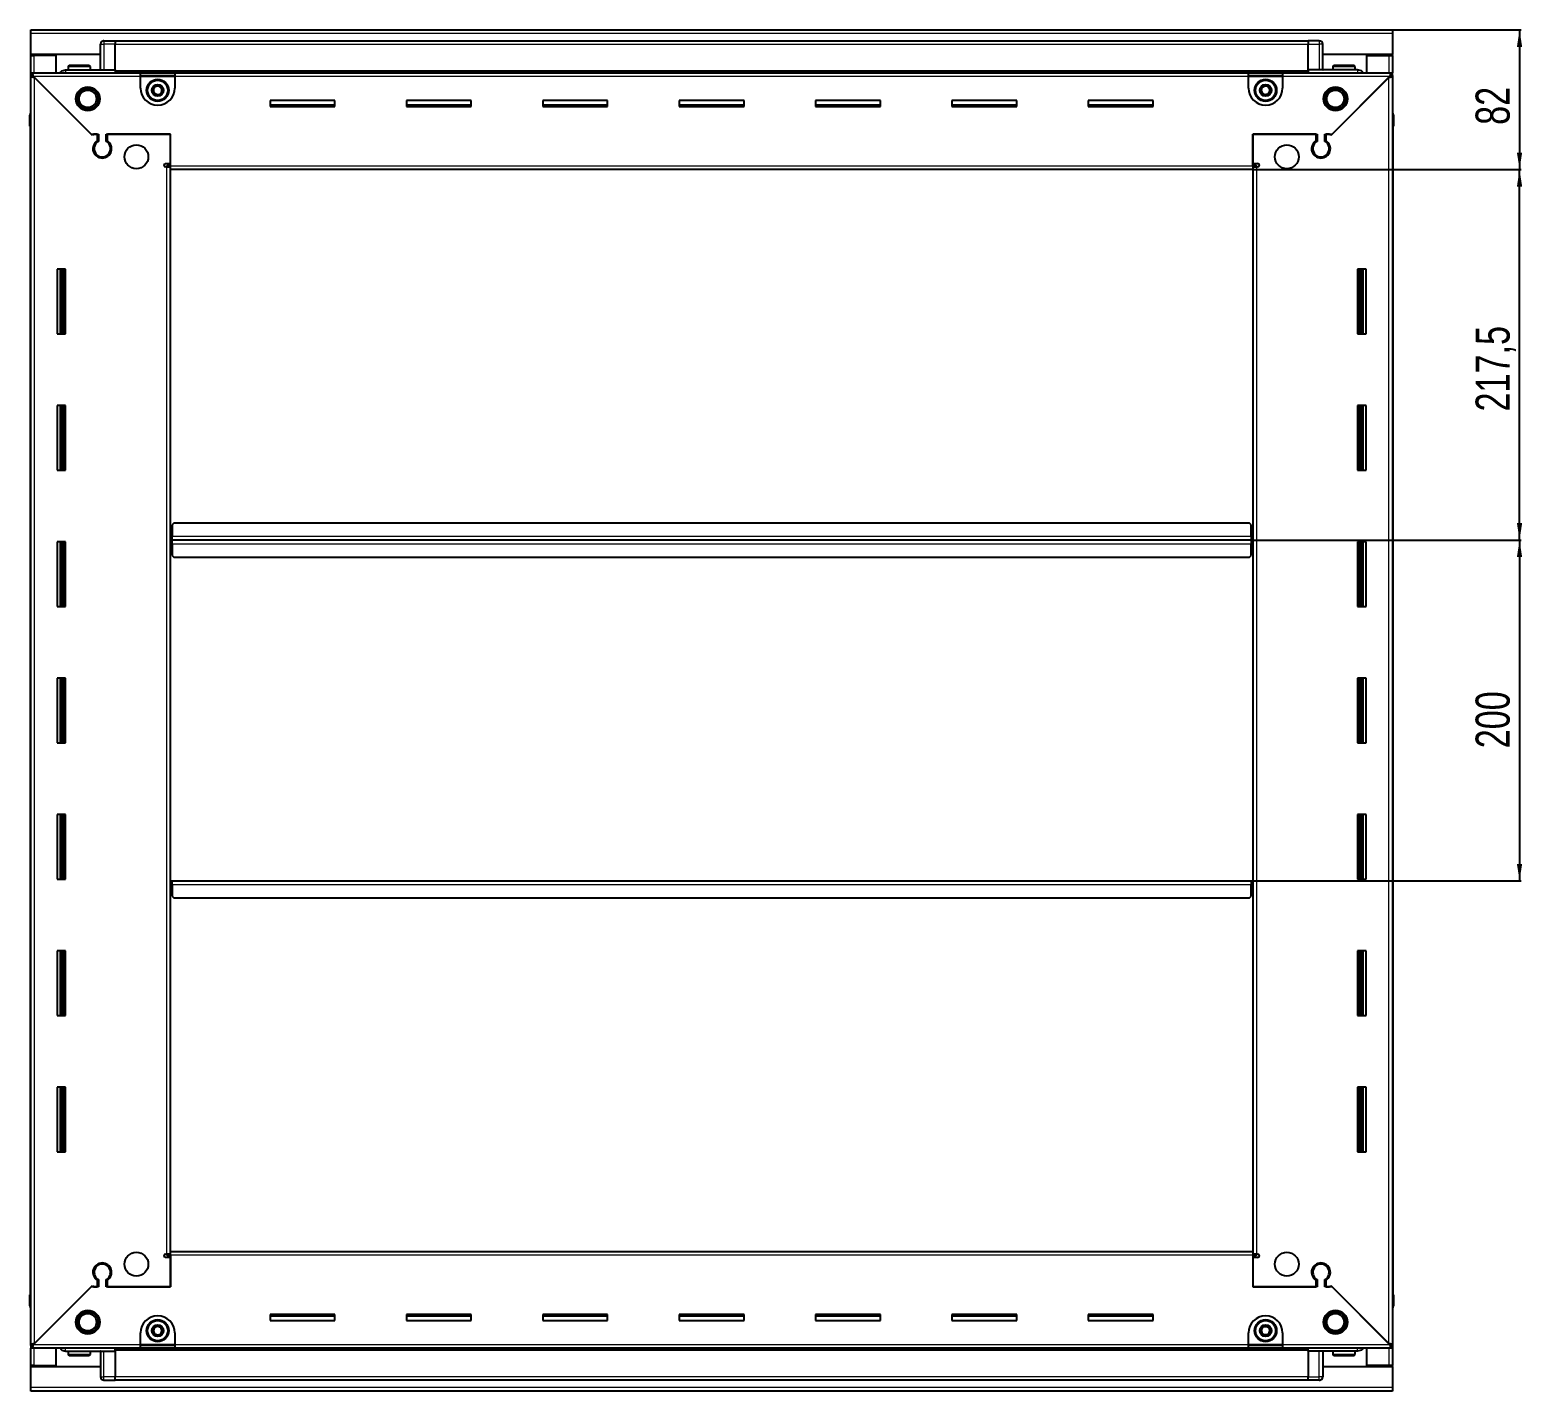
# Model space of a CAD drawing. Header units: millimetres. Extents: x 834 to 4069, y -310 to 2037.
# Drawn here: x 3194 to 4069, y 1077 to 1876 of the extents above; entities that cross this region are included whole.
import ezdxf

# ---------------------------------------------------------------- set-up
doc = ezdxf.new("R2010")
doc.units = ezdxf.units.MM
doc.layers.add('FORMAT', color=7, linetype='Continuous')
doc.styles.add('SLDTEXTSTYLE0', font='TXT', dxfattribs={"width": 0.75})
doc.dimstyles.new('SLDDIMSTYLE0', dxfattribs={"dimtxt": 20, "dimasz": 10, "dimexe": 0, "dimexo": 0.0625, "dimgap": 5, "dimtad": 2, "dimdec": 1, "dimrnd": 1e-09, "dimzin": 12, "dimdsep": 46, "dimtxsty": 'SLDTEXTSTYLE0', "dimsah": 1, "dimcen": 0.09, "dimadec": 0, "dimazin": 3, "dimtfac": 1, "dimtofl": 0, "dimtmove": 0, "dimatfit": 3, "dimfxl": 0, "dimfrac": 2, "dimtolj": 1, "dimtzin": 12, "dimarcsym": 0})

# ---------------------------------------------------------------- blocks, each defined once
blk = doc.blocks.new('_D_5')
at = {"layer": 'FORMAT'}
for p, q in [((3993.09, 1876.26), (4068.58, 1876.26)), ((4067.58, 1876.26), (4067.58, 1794.26)), ((3911.09, 1794.26), (4068.58, 1794.26))]:
    blk.add_line(p, q, dxfattribs=at)
for points in [[(4067.58, 1876.26), (4066.04, 1866.26), (4069.12, 1866.26)], [(4067.58, 1794.26), (4069.12, 1804.26), (4066.04, 1804.26)]]:
    blk.add_solid(points, dxfattribs=at)
at = {"layer": 'FORMAT', "insert": (4041.8, 1820.48), "char_height": 20, "attachment_point": 1, "rotation": 90, "style": 'SLDTEXTSTYLE0'}
blk.add_mtext('82', dxfattribs=at)
blk = doc.blocks.new('_D_6')
at = {"layer": 'FORMAT'}
for p, q in [((3911.09, 1794.26), (4068.58, 1794.26)), ((4067.58, 1576.76), (4067.58, 1794.26)), ((3910.09, 1576.76), (4068.58, 1576.76))]:
    blk.add_line(p, q, dxfattribs=at)
for points in [[(4067.58, 1794.26), (4066.04, 1784.26), (4069.12, 1784.26)], [(4067.58, 1576.76), (4069.12, 1586.76), (4066.04, 1586.76)]]:
    blk.add_solid(points, dxfattribs=at)
at = {"layer": 'FORMAT', "insert": (4041.8, 1652.26), "char_height": 20, "attachment_point": 1, "rotation": 90, "style": 'SLDTEXTSTYLE0'}
blk.add_mtext('217,5', dxfattribs=at)
blk = doc.blocks.new('_D_7')
at = {"layer": 'FORMAT'}
for p, q in [((3910.09, 1576.76), (4068.58, 1576.76)), ((4067.58, 1576.76), (4067.58, 1376.76)), ((3910.09, 1376.76), (4068.58, 1376.76))]:
    blk.add_line(p, q, dxfattribs=at)
for points in [[(4067.58, 1576.76), (4066.04, 1566.76), (4069.12, 1566.76)], [(4067.58, 1376.76), (4069.12, 1386.76), (4066.04, 1386.76)]]:
    blk.add_solid(points, dxfattribs=at)
at = {"layer": 'FORMAT', "insert": (4041.8, 1454.59), "char_height": 20, "attachment_point": 1, "rotation": 90, "style": 'SLDTEXTSTYLE0'}
blk.add_mtext('200', dxfattribs=at)

msp = doc.modelspace()

# ---------------------------------------------------------------- linework, layer by layer
at = {"color": 7, "linetype": 'Continuous', "lineweight": 25}
for p, q in [((3194.08, 1876.26), (3993.08, 1876.26)), ((3194.08, 1874.16), (3194.08, 1876.26)), ((3194.08, 1861.76), (3194.08, 1874.16)), ((3993.08, 1876.26), (3993.08, 1874.16)), ((3993.08, 1874.16), (3993.08, 1861.76)), ((3235.08, 1852.76), (3235.08, 1867.76)), ((3235.76, 1869.26), (3235.75, 1869.26)), ((3237.08, 1869.76), (3243.58, 1869.76)), ((3237.08, 1869.76), (3243.58, 1869.76)), ((3243.58, 1869.76), (3243.58, 1869.76)), ((3243.58, 1869.76), (3243.58, 1869.76)), ((3243.58, 1869.76), (3243.58, 1867.76)), ((3943.58, 1869.61), (3243.58, 1869.61)), ((3243.58, 1852.76), (3243.58, 1867.76)), ((3943.58, 1869.76), (3943.58, 1869.76)), ((3950.08, 1869.76), (3943.58, 1869.76)), ((3950.08, 1869.76), (3943.58, 1869.76)), ((3943.58, 1869.76), (3943.58, 1867.76)), ((3943.58, 1852.76), (3943.58, 1867.76)), ((3952.08, 1867.76), (3952.08, 1867.76)), ((3952.08, 1852.76), (3952.08, 1867.76)), ((3235.08, 1861.76), (3194.08, 1861.76)), ((3194.08, 1861.26), (3194.08, 1861.76)), ((3194.08, 1861.26), (3196.18, 1861.26)), ((3194.08, 1851.01), (3194.08, 1861.26)), ((3195.58, 1861.26), (3195.58, 1861.76)), ((3209.08, 1861.26), (3196.18, 1861.26)), ((3209.08, 1851.01), (3209.08, 1861.26)), ((3993.08, 1861.76), (3952.08, 1861.76)), ((3978.08, 1851.01), (3978.08, 1861.26)), ((3978.08, 1861.26), (3990.98, 1861.26)), ((3990.98, 1861.26), (3993.08, 1861.26)), ((3991.58, 1861.26), (3991.58, 1861.76)), ((3993.08, 1861.26), (3993.08, 1861.76)), ((3993.08, 1861.26), (3993.08, 1851.01)), ((3194.08, 1849.51), (3194.08, 1851.01)), ((3194.08, 1851.01), (3195.08, 1851.01)), ((3194.08, 1849.01), (3194.08, 1849.51)), ((3194.08, 1849.51), (3195.08, 1849.51)), ((3194.08, 1104.51), (3194.08, 1849.01)), ((3195.58, 1849.01), (3194.08, 1849.01)), ((3195.08, 1851.01), (3258.58, 1851.01)), ((3195.08, 1849.51), (3195.08, 1851.01)), ((3195.68, 1848.91), (3229.58, 1815.01)), ((3230.28, 1814.31), (3196.18, 1848.41)), ((3214.58, 1852.76), (3243.58, 1852.76)), ((3216.08, 1854.66), (3216.08, 1852.76)), ((3216.88, 1855.46), (3228.28, 1855.46)), ((3229.08, 1852.76), (3229.08, 1854.66)), ((3243.58, 1852.76), (3243.58, 1852.26)), ((3243.58, 1851.61), (3943.58, 1851.61)), ((3258.58, 1848.91), (3258.58, 1851.01)), ((3258.58, 1851.01), (3278.58, 1851.01)), ((3258.58, 1849.51), (3278.58, 1849.51)), ((3258.58, 1842.01), (3258.58, 1848.91)), ((3278.58, 1851.01), (3908.58, 1851.01)), ((3278.58, 1851.01), (3278.58, 1848.91)), ((3278.58, 1848.91), (3278.58, 1842.01)), ((3908.58, 1848.91), (3908.58, 1851.01)), ((3908.58, 1851.01), (3928.58, 1851.01)), ((3908.58, 1849.51), (3928.58, 1849.51)), ((3908.58, 1842.01), (3908.58, 1848.91)), ((3928.58, 1851.01), (3992.08, 1851.01)), ((3928.58, 1851.01), (3928.58, 1848.91)), ((3928.58, 1848.91), (3928.58, 1842.01)), ((3943.58, 1852.76), (3943.58, 1852.26)), ((3972.58, 1852.76), (3943.58, 1852.76)), ((3990.98, 1848.41), (3956.88, 1814.31)), ((3957.58, 1815.01), (3991.48, 1848.91)), ((3958.08, 1854.66), (3958.08, 1852.76)), ((3958.88, 1855.46), (3970.28, 1855.46)), ((3971.08, 1852.76), (3971.08, 1854.66)), ((3991.58, 1849.01), (3993.08, 1849.01)), ((3992.08, 1849.51), (3992.08, 1851.01)), ((3992.08, 1851.01), (3993.08, 1851.01)), ((3992.08, 1849.51), (3993.08, 1849.51)), ((3993.08, 1849.51), (3993.08, 1851.01)), ((3993.08, 1849.51), (3993.08, 1849.01)), ((3993.08, 1849.01), (3993.08, 1104.51)), ((3372.58, 1834.76), (3334.58, 1834.76)), ((3334.58, 1834.76), (3334.58, 1831.26)), ((3372.58, 1832.01), (3334.58, 1832.01)), ((3334.58, 1831.26), (3372.58, 1831.26)), ((3372.58, 1831.26), (3372.58, 1834.76)), ((3452.58, 1834.76), (3414.58, 1834.76)), ((3414.58, 1834.76), (3414.58, 1831.26)), ((3452.58, 1832.01), (3414.58, 1832.01)), ((3414.58, 1831.26), (3452.58, 1831.26)), ((3452.58, 1831.26), (3452.58, 1834.76)), ((3532.58, 1834.76), (3494.58, 1834.76)), ((3494.58, 1834.76), (3494.58, 1831.26)), ((3532.58, 1832.01), (3494.58, 1832.01)), ((3494.58, 1831.26), (3532.58, 1831.26)), ((3532.58, 1831.26), (3532.58, 1834.76)), ((3612.58, 1834.76), (3574.58, 1834.76)), ((3574.58, 1834.76), (3574.58, 1831.26)), ((3612.58, 1832.01), (3574.58, 1832.01)), ((3574.58, 1831.26), (3612.58, 1831.26)), ((3612.58, 1831.26), (3612.58, 1834.76)), ((3692.58, 1834.76), (3654.58, 1834.76)), ((3654.58, 1834.76), (3654.58, 1831.26)), ((3692.58, 1832.01), (3654.58, 1832.01)), ((3654.58, 1831.26), (3692.58, 1831.26)), ((3692.58, 1831.26), (3692.58, 1834.76)), ((3772.58, 1834.76), (3734.58, 1834.76)), ((3734.58, 1834.76), (3734.58, 1831.26)), ((3772.58, 1832.01), (3734.58, 1832.01)), ((3734.58, 1831.26), (3772.58, 1831.26)), ((3772.58, 1831.26), (3772.58, 1834.76)), ((3852.58, 1834.76), (3814.58, 1834.76)), ((3814.58, 1834.76), (3814.58, 1831.26)), ((3852.58, 1832.01), (3814.58, 1832.01)), ((3814.58, 1831.26), (3852.58, 1831.26)), ((3852.58, 1831.26), (3852.58, 1834.76)), ((3193.58, 1826.26), (3193.58, 1819.76)), ((3193.58, 1819.76), (3193.58, 1826.26)), ((3993.08, 1827.58), (3993.08, 1827.58)), ((3993.58, 1826.26), (3993.58, 1819.76)), ((3993.58, 1819.76), (3993.58, 1826.26)), ((3193.58, 1819.76), (3193.58, 1819.76)), ((3194.08, 1819.76), (3193.58, 1819.76)), ((3193.73, 1819.76), (3193.73, 1133.76)), ((3229.58, 1815.01), (3233.78, 1815.01)), ((3230.98, 1815.01), (3230.28, 1814.31)), ((3233.08, 1815.01), (3230.98, 1815.01)), ((3233.08, 1815.01), (3233.08, 1811.12)), ((3233.78, 1815.01), (3233.78, 1810.72)), ((3238.38, 1815.01), (3276.08, 1815.01)), ((3238.38, 1810.72), (3238.38, 1815.01)), ((3239.08, 1811.12), (3239.08, 1815.01)), ((3276.08, 1815.01), (3239.08, 1815.01)), ((3276.08, 1796.36), (3276.08, 1815.01)), ((3276.08, 1797.76), (3276.08, 1815.01)), ((3911.08, 1815.01), (3948.78, 1815.01)), ((3911.08, 1796.36), (3911.08, 1815.01)), ((3911.08, 1815.01), (3911.08, 1797.76)), ((3948.08, 1815.01), (3911.08, 1815.01)), ((3948.08, 1815.01), (3948.08, 1811.12)), ((3948.78, 1815.01), (3948.78, 1810.72)), ((3953.38, 1815.01), (3957.58, 1815.01)), ((3953.38, 1810.72), (3953.38, 1815.01)), ((3956.18, 1815.01), (3954.08, 1815.01)), ((3954.08, 1811.12), (3954.08, 1815.01)), ((3956.88, 1814.31), (3956.18, 1815.01)), ((3993.08, 1819.76), (3993.58, 1819.76)), ((3993.43, 1133.76), (3993.43, 1819.76)), ((3993.58, 1819.76), (3993.58, 1819.76)), ((3993.58, 1819.76), (3993.58, 1819.76)), ((3234.08, 1802.14), (3234.08, 1801.38)), ((3273.23, 1797.76), (3276.08, 1797.76)), ((3273.98, 1795.76), (3273.23, 1795.76)), ((3273.98, 1795.76), (3276.08, 1795.76)), ((3276.08, 1796.76), (3274.08, 1796.76)), ((3274.08, 1796.76), (3274.08, 1795.76)), ((3276.08, 1794.26), (3276.08, 1796.36)), ((3911.08, 1797.76), (3913.93, 1797.76)), ((3913.08, 1796.76), (3911.08, 1796.76)), ((3911.08, 1796.36), (3911.08, 1794.26)), ((3911.08, 1795.76), (3913.18, 1795.76)), ((3913.08, 1795.76), (3913.08, 1796.76)), ((3913.93, 1795.76), (3913.18, 1795.76)), ((3953.08, 1802.14), (3953.08, 1801.38)), ((3911.08, 1794.26), (3276.08, 1794.26)), ((3276.08, 1159.26), (3276.08, 1794.26)), ((3911.08, 1794.26), (3911.08, 1159.26)), ((3214.58, 1735.76), (3209.58, 1735.76)), ((3209.58, 1735.76), (3209.58, 1697.76)), ((3211.73, 1697.76), (3211.73, 1735.76)), ((3213.52, 1697.76), (3213.52, 1735.76)), ((3213.55, 1697.76), (3213.55, 1735.76)), ((3214.58, 1697.76), (3214.58, 1735.76)), ((3972.58, 1735.76), (3972.58, 1697.76)), ((3977.58, 1735.76), (3972.58, 1735.76)), ((3973.6, 1735.76), (3973.6, 1697.76)), ((3973.64, 1735.76), (3973.64, 1697.76)), ((3975.43, 1735.76), (3975.43, 1697.76)), ((3977.58, 1697.76), (3977.58, 1735.76)), ((3209.58, 1697.76), (3214.58, 1697.76)), ((3972.58, 1697.76), (3977.58, 1697.76)), ((3214.58, 1655.76), (3209.58, 1655.76)), ((3209.58, 1655.76), (3209.58, 1617.76)), ((3211.73, 1617.76), (3211.73, 1655.76)), ((3213.52, 1617.76), (3213.52, 1655.76)), ((3213.55, 1617.76), (3213.55, 1655.76)), ((3214.58, 1617.76), (3214.58, 1655.76)), ((3972.58, 1655.76), (3972.58, 1617.76)), ((3977.58, 1655.76), (3972.58, 1655.76)), ((3973.6, 1655.76), (3973.6, 1617.76)), ((3973.64, 1655.76), (3973.64, 1617.76)), ((3975.43, 1655.76), (3975.43, 1617.76)), ((3977.58, 1617.76), (3977.58, 1655.76)), ((3209.58, 1617.76), (3214.58, 1617.76)), ((3972.58, 1617.76), (3977.58, 1617.76)), ((3278.08, 1586.76), (3277.08, 1585.76)), ((3277.08, 1585.76), (3277.08, 1578.86)), ((3909.08, 1586.76), (3278.08, 1586.76)), ((3910.08, 1585.76), (3909.08, 1586.76)), ((3910.08, 1578.86), (3910.08, 1585.76)), ((3276.83, 1576.76), (3276.08, 1576.76)), ((3277.08, 1579.61), (3276.83, 1579.61)), ((3276.83, 1579.61), (3276.83, 1576.76)), ((3276.83, 1576.76), (3276.83, 1573.91)), ((3277.08, 1576.76), (3277.08, 1578.86)), ((3910.08, 1576.76), (3277.08, 1576.76)), ((3277.08, 1574.66), (3277.08, 1576.76)), ((3910.33, 1579.61), (3910.08, 1579.61)), ((3910.08, 1578.86), (3910.08, 1576.76)), ((3910.08, 1576.76), (3910.08, 1574.66)), ((3910.33, 1576.76), (3910.33, 1579.61)), ((3911.08, 1576.76), (3910.33, 1576.76)), ((3910.33, 1573.91), (3910.33, 1576.76)), ((3214.58, 1575.76), (3209.58, 1575.76)), ((3209.58, 1575.76), (3209.58, 1537.76)), ((3211.73, 1537.76), (3211.73, 1575.76)), ((3213.52, 1537.76), (3213.52, 1575.76)), ((3213.55, 1537.76), (3213.55, 1575.76)), ((3214.58, 1537.76), (3214.58, 1575.76)), ((3276.83, 1573.91), (3277.08, 1573.91)), ((3277.08, 1574.66), (3277.08, 1567.76)), ((3277.08, 1567.76), (3278.08, 1566.76)), ((3909.08, 1566.76), (3910.08, 1567.76)), ((3910.08, 1567.76), (3910.08, 1574.66)), ((3910.08, 1573.91), (3910.33, 1573.91)), ((3972.58, 1575.76), (3972.58, 1537.76)), ((3977.58, 1575.76), (3972.58, 1575.76)), ((3973.6, 1575.76), (3973.6, 1537.76)), ((3973.64, 1575.76), (3973.64, 1537.76)), ((3975.43, 1575.76), (3975.43, 1537.76)), ((3977.58, 1537.76), (3977.58, 1575.76)), ((3278.08, 1566.76), (3909.08, 1566.76)), ((3209.58, 1537.76), (3214.58, 1537.76)), ((3972.58, 1537.76), (3977.58, 1537.76)), ((3214.58, 1495.76), (3209.58, 1495.76)), ((3209.58, 1495.76), (3209.58, 1457.76)), ((3211.73, 1457.76), (3211.73, 1495.76)), ((3213.52, 1457.76), (3213.52, 1495.76)), ((3213.55, 1457.76), (3213.55, 1495.76)), ((3214.58, 1457.76), (3214.58, 1495.76)), ((3972.58, 1495.76), (3972.58, 1457.76)), ((3977.58, 1495.76), (3972.58, 1495.76)), ((3973.6, 1495.76), (3973.6, 1457.76)), ((3973.64, 1495.76), (3973.64, 1457.76)), ((3975.43, 1495.76), (3975.43, 1457.76)), ((3977.58, 1457.76), (3977.58, 1495.76)), ((3209.58, 1457.76), (3214.58, 1457.76)), ((3972.58, 1457.76), (3977.58, 1457.76)), ((3214.58, 1415.76), (3209.58, 1415.76)), ((3209.58, 1415.76), (3209.58, 1377.76)), ((3211.73, 1377.76), (3211.73, 1415.76)), ((3213.52, 1377.76), (3213.52, 1415.76)), ((3213.55, 1377.76), (3213.55, 1415.76)), ((3214.58, 1377.76), (3214.58, 1415.76)), ((3972.58, 1415.76), (3972.58, 1377.76)), ((3977.58, 1415.76), (3972.58, 1415.76)), ((3973.6, 1415.76), (3973.6, 1377.76)), ((3973.64, 1415.76), (3973.64, 1377.76)), ((3975.43, 1415.76), (3975.43, 1377.76)), ((3977.58, 1377.76), (3977.58, 1415.76)), ((3209.58, 1377.76), (3214.58, 1377.76)), ((3276.08, 1376.76), (3276.83, 1376.76)), ((3276.83, 1376.76), (3276.83, 1373.91)), ((3277.08, 1374.66), (3277.08, 1376.76)), ((3277.08, 1376.76), (3910.08, 1376.76)), ((3277.08, 1374.66), (3277.08, 1367.76)), ((3910.08, 1376.76), (3910.08, 1374.66)), ((3910.08, 1367.76), (3910.08, 1374.66)), ((3910.33, 1373.91), (3910.33, 1376.76)), ((3910.33, 1376.76), (3911.08, 1376.76)), ((3972.58, 1377.76), (3977.58, 1377.76)), ((3276.83, 1373.91), (3277.08, 1373.91)), ((3277.08, 1367.76), (3278.08, 1366.76)), ((3278.08, 1366.76), (3909.08, 1366.76)), ((3909.08, 1366.76), (3910.08, 1367.76)), ((3910.08, 1373.91), (3910.33, 1373.91)), ((3214.58, 1335.76), (3209.58, 1335.76)), ((3209.58, 1335.76), (3209.58, 1297.76)), ((3211.73, 1297.76), (3211.73, 1335.76)), ((3213.52, 1297.76), (3213.52, 1335.76)), ((3213.55, 1297.76), (3213.55, 1335.76)), ((3214.58, 1297.76), (3214.58, 1335.76)), ((3972.58, 1335.76), (3972.58, 1297.76)), ((3977.58, 1335.76), (3972.58, 1335.76)), ((3973.6, 1335.76), (3973.6, 1297.76)), ((3973.64, 1335.76), (3973.64, 1297.76)), ((3975.43, 1335.76), (3975.43, 1297.76)), ((3977.58, 1297.76), (3977.58, 1335.76)), ((3209.58, 1297.76), (3214.58, 1297.76)), ((3972.58, 1297.76), (3977.58, 1297.76)), ((3214.58, 1255.76), (3209.58, 1255.76)), ((3209.58, 1255.76), (3209.58, 1217.76)), ((3211.73, 1217.76), (3211.73, 1255.76)), ((3213.52, 1217.76), (3213.52, 1255.76)), ((3213.55, 1217.76), (3213.55, 1255.76)), ((3214.58, 1217.76), (3214.58, 1255.76)), ((3972.58, 1255.76), (3972.58, 1217.76)), ((3977.58, 1255.76), (3972.58, 1255.76)), ((3973.6, 1255.76), (3973.6, 1217.76)), ((3973.64, 1255.76), (3973.64, 1217.76)), ((3975.43, 1255.76), (3975.43, 1217.76)), ((3977.58, 1217.76), (3977.58, 1255.76)), ((3209.58, 1217.76), (3214.58, 1217.76)), ((3972.58, 1217.76), (3977.58, 1217.76)), ((3273.23, 1157.76), (3273.98, 1157.76)), ((3276.08, 1155.76), (3273.23, 1155.76)), ((3276.08, 1157.76), (3273.98, 1157.76)), ((3274.08, 1157.76), (3274.08, 1156.76)), ((3274.08, 1156.76), (3276.08, 1156.76)), ((3276.08, 1157.16), (3276.08, 1159.26)), ((3276.08, 1159.26), (3911.08, 1159.26)), ((3276.08, 1157.16), (3276.08, 1138.51)), ((3276.08, 1138.51), (3276.08, 1155.76)), ((3911.08, 1159.26), (3911.08, 1157.16)), ((3913.18, 1157.76), (3911.08, 1157.76)), ((3911.08, 1157.16), (3911.08, 1138.51)), ((3911.08, 1156.76), (3913.08, 1156.76)), ((3911.08, 1155.76), (3911.08, 1138.51)), ((3913.93, 1155.76), (3911.08, 1155.76)), ((3913.08, 1156.76), (3913.08, 1157.76)), ((3913.18, 1157.76), (3913.93, 1157.76)), ((3234.08, 1152.13), (3234.08, 1151.37)), ((3953.08, 1152.13), (3953.08, 1151.37)), ((3229.58, 1138.51), (3195.68, 1104.61)), ((3196.18, 1105.11), (3230.28, 1139.21)), ((3233.78, 1138.51), (3229.58, 1138.51)), ((3230.28, 1139.21), (3230.98, 1138.51)), ((3230.98, 1138.51), (3233.08, 1138.51)), ((3233.08, 1142.4), (3233.08, 1138.51)), ((3233.78, 1142.79), (3233.78, 1138.51)), ((3238.38, 1138.51), (3238.38, 1142.79)), ((3276.08, 1138.51), (3238.38, 1138.51)), ((3239.08, 1138.51), (3239.08, 1142.4)), ((3239.08, 1138.51), (3276.08, 1138.51)), ((3948.78, 1138.51), (3911.08, 1138.51)), ((3911.08, 1138.51), (3948.08, 1138.51)), ((3948.08, 1142.4), (3948.08, 1138.51)), ((3948.78, 1142.79), (3948.78, 1138.51)), ((3953.38, 1138.51), (3953.38, 1142.79)), ((3957.58, 1138.51), (3953.38, 1138.51)), ((3954.08, 1138.51), (3954.08, 1142.4)), ((3954.08, 1138.51), (3956.18, 1138.51)), ((3956.18, 1138.51), (3956.88, 1139.21)), ((3956.88, 1139.21), (3990.98, 1105.11)), ((3991.48, 1104.61), (3957.58, 1138.51)), ((3193.58, 1127.26), (3193.58, 1133.76)), ((3193.58, 1133.76), (3193.58, 1133.76)), ((3193.58, 1133.76), (3193.58, 1133.76)), ((3193.58, 1133.76), (3193.58, 1127.26)), ((3194.08, 1133.76), (3193.58, 1133.76)), ((3993.08, 1133.76), (3993.58, 1133.76)), ((3993.58, 1133.76), (3993.58, 1133.76)), ((3993.58, 1127.26), (3993.58, 1133.76)), ((3993.58, 1133.76), (3993.58, 1127.26)), ((3194.08, 1125.93), (3194.08, 1125.93)), ((3372.58, 1122.26), (3334.58, 1122.26)), ((3334.58, 1122.26), (3334.58, 1118.76)), ((3334.58, 1121.51), (3372.58, 1121.51)), ((3372.58, 1118.76), (3372.58, 1122.26)), ((3452.58, 1122.26), (3414.58, 1122.26)), ((3414.58, 1122.26), (3414.58, 1118.76)), ((3414.58, 1121.51), (3452.58, 1121.51)), ((3452.58, 1118.76), (3452.58, 1122.26)), ((3532.58, 1122.26), (3494.58, 1122.26)), ((3494.58, 1122.26), (3494.58, 1118.76)), ((3494.58, 1121.51), (3532.58, 1121.51)), ((3532.58, 1118.76), (3532.58, 1122.26)), ((3612.58, 1122.26), (3574.58, 1122.26)), ((3574.58, 1122.26), (3574.58, 1118.76)), ((3574.58, 1121.51), (3612.58, 1121.51)), ((3612.58, 1118.76), (3612.58, 1122.26)), ((3692.58, 1122.26), (3654.58, 1122.26)), ((3654.58, 1122.26), (3654.58, 1118.76)), ((3654.58, 1121.51), (3692.58, 1121.51)), ((3692.58, 1118.76), (3692.58, 1122.26)), ((3772.58, 1122.26), (3734.58, 1122.26)), ((3734.58, 1122.26), (3734.58, 1118.76)), ((3734.58, 1121.51), (3772.58, 1121.51)), ((3772.58, 1118.76), (3772.58, 1122.26)), ((3852.58, 1122.26), (3814.58, 1122.26)), ((3814.58, 1122.26), (3814.58, 1118.76)), ((3814.58, 1121.51), (3852.58, 1121.51)), ((3852.58, 1118.76), (3852.58, 1122.26)), ((3334.58, 1118.76), (3372.58, 1118.76)), ((3414.58, 1118.76), (3452.58, 1118.76)), ((3494.58, 1118.76), (3532.58, 1118.76)), ((3574.58, 1118.76), (3612.58, 1118.76)), ((3654.58, 1118.76), (3692.58, 1118.76)), ((3734.58, 1118.76), (3772.58, 1118.76)), ((3814.58, 1118.76), (3852.58, 1118.76)), ((3194.08, 1104.01), (3194.08, 1104.51)), ((3195.58, 1104.51), (3194.08, 1104.51)), ((3194.08, 1104.01), (3194.08, 1102.51)), ((3195.08, 1104.01), (3194.08, 1104.01)), ((3195.08, 1104.01), (3195.08, 1102.51)), ((3258.58, 1104.61), (3258.58, 1111.51)), ((3258.58, 1102.51), (3258.58, 1104.61)), ((3278.58, 1104.01), (3258.58, 1104.01)), ((3278.58, 1111.51), (3278.58, 1104.61)), ((3278.58, 1104.61), (3278.58, 1102.51)), ((3908.58, 1104.61), (3908.58, 1111.51)), ((3908.58, 1102.51), (3908.58, 1104.61)), ((3928.58, 1104.01), (3908.58, 1104.01)), ((3928.58, 1111.51), (3928.58, 1104.61)), ((3928.58, 1104.61), (3928.58, 1102.51)), ((3991.58, 1104.51), (3993.08, 1104.51)), ((3992.08, 1104.01), (3992.08, 1102.51)), ((3993.08, 1104.01), (3992.08, 1104.01)), ((3993.08, 1104.51), (3993.08, 1104.01)), ((3993.08, 1104.01), (3993.08, 1102.51)), ((3194.08, 1092.26), (3194.08, 1102.51)), ((3195.08, 1102.51), (3194.08, 1102.51)), ((3258.58, 1102.51), (3195.08, 1102.51)), ((3209.08, 1092.26), (3209.08, 1102.51)), ((3214.58, 1100.76), (3243.58, 1100.76)), ((3216.08, 1100.76), (3216.08, 1098.86)), ((3220.65, 1098.06), (3216.88, 1098.06)), ((3228.28, 1098.06), (3220.65, 1098.06)), ((3229.08, 1098.86), (3229.08, 1100.76)), ((3235.08, 1100.76), (3235.08, 1085.76)), ((3943.58, 1101.91), (3243.58, 1101.91)), ((3243.58, 1100.76), (3243.58, 1101.26)), ((3243.58, 1100.76), (3243.58, 1085.76)), ((3278.58, 1102.51), (3258.58, 1102.51)), ((3908.58, 1102.51), (3278.58, 1102.51)), ((3928.58, 1102.51), (3908.58, 1102.51)), ((3992.08, 1102.51), (3928.58, 1102.51)), ((3943.58, 1100.76), (3943.58, 1101.26)), ((3972.58, 1100.76), (3943.58, 1100.76)), ((3943.58, 1100.76), (3943.58, 1085.76)), ((3952.08, 1100.76), (3952.08, 1085.76)), ((3958.08, 1100.76), (3958.08, 1098.86)), ((3965.87, 1098.06), (3958.88, 1098.06)), ((3970.28, 1098.06), (3965.87, 1098.06)), ((3971.08, 1098.86), (3971.08, 1100.76)), ((3978.08, 1092.26), (3978.08, 1102.51)), ((3993.08, 1102.51), (3992.08, 1102.51)), ((3993.08, 1102.51), (3993.08, 1092.26)), ((3196.18, 1092.26), (3194.08, 1092.26)), ((3194.08, 1091.76), (3194.08, 1092.26)), ((3194.08, 1079.36), (3194.08, 1091.76)), ((3194.08, 1091.76), (3235.08, 1091.76)), ((3195.58, 1091.76), (3195.58, 1092.26)), ((3196.18, 1092.26), (3209.08, 1092.26)), ((3235.08, 1085.76), (3235.08, 1085.76)), ((3243.58, 1083.76), (3243.58, 1085.76)), ((3943.58, 1083.76), (3943.58, 1085.76)), ((3952.08, 1091.76), (3993.08, 1091.76)), ((3990.98, 1092.26), (3978.08, 1092.26)), ((3993.08, 1092.26), (3990.98, 1092.26)), ((3991.58, 1091.76), (3991.58, 1092.26)), ((3993.08, 1091.76), (3993.08, 1092.26)), ((3993.08, 1091.76), (3993.08, 1079.36)), ((3194.08, 1077.26), (3194.08, 1079.36)), ((3993.08, 1077.26), (3194.08, 1077.26)), ((3237.08, 1083.76), (3243.58, 1083.76)), ((3237.08, 1083.76), (3243.58, 1083.76)), ((3243.58, 1083.91), (3943.58, 1083.91)), ((3243.58, 1083.76), (3243.58, 1083.76)), ((3943.58, 1083.76), (3943.58, 1083.76)), ((3950.08, 1083.76), (3943.58, 1083.76)), ((3943.58, 1083.76), (3943.58, 1083.76)), ((3950.08, 1083.76), (3943.58, 1083.76)), ((3951.4, 1084.26), (3951.4, 1084.26)), ((3993.08, 1079.36), (3993.08, 1077.26))]:
    msp.add_line(p, q, dxfattribs=at)
at = {"color": 8, "linetype": 'Continuous', "lineweight": 18}
for p, q in [((3993.08, 1874.16), (3194.08, 1874.16)), ((3235.08, 1867.76), (3237.08, 1867.76)), ((3237.08, 1869.76), (3237.08, 1867.76)), ((3237.08, 1867.76), (3237.08, 1852.76)), ((3243.58, 1867.76), (3237.08, 1867.76)), ((3943.58, 1867.61), (3243.58, 1867.61)), ((3943.58, 1867.76), (3950.08, 1867.76)), ((3950.08, 1869.76), (3950.08, 1867.76)), ((3950.08, 1867.76), (3950.08, 1852.76)), ((3952.08, 1867.76), (3950.08, 1867.76)), ((3196.18, 1861.26), (3196.18, 1861.76)), ((3196.18, 1851.01), (3196.18, 1861.26)), ((3990.98, 1861.76), (3990.98, 1861.26)), ((3990.98, 1861.26), (3990.98, 1851.01)), ((3258.58, 1848.91), (3195.68, 1848.91)), ((3196.18, 1848.41), (3196.18, 1105.11)), ((3216.08, 1854.66), (3229.08, 1854.66)), ((3943.58, 1852.26), (3243.58, 1852.26)), ((3943.58, 1851.02), (3243.58, 1851.02)), ((3258.58, 1848.91), (3278.58, 1848.91)), ((3908.58, 1848.91), (3278.58, 1848.91)), ((3908.58, 1848.91), (3928.58, 1848.91)), ((3991.48, 1848.91), (3928.58, 1848.91)), ((3958.08, 1854.66), (3971.08, 1854.66)), ((3990.98, 1105.11), (3990.98, 1848.41)), ((3194.08, 1826.26), (3193.58, 1826.26)), ((3993.08, 1826.26), (3993.58, 1826.26)), ((3273.98, 1157.76), (3273.98, 1795.76)), ((3276.08, 1796.36), (3911.08, 1796.36)), ((3913.18, 1795.76), (3913.18, 1157.76)), ((3211.08, 1735.76), (3211.08, 1697.76)), ((3212.31, 1735.76), (3212.31, 1697.76)), ((3974.84, 1697.76), (3974.84, 1735.76)), ((3976.08, 1697.76), (3976.08, 1735.76)), ((3211.08, 1655.76), (3211.08, 1617.76)), ((3212.31, 1655.76), (3212.31, 1617.76)), ((3974.84, 1617.76), (3974.84, 1655.76)), ((3976.08, 1617.76), (3976.08, 1655.76)), ((3910.08, 1578.86), (3277.08, 1578.86)), ((3211.08, 1575.76), (3211.08, 1537.76)), ((3212.31, 1575.76), (3212.31, 1537.76)), ((3277.08, 1574.66), (3910.08, 1574.66)), ((3974.84, 1537.76), (3974.84, 1575.76)), ((3976.08, 1537.76), (3976.08, 1575.76)), ((3211.08, 1495.76), (3211.08, 1457.76)), ((3212.31, 1495.76), (3212.31, 1457.76)), ((3974.84, 1457.76), (3974.84, 1495.76)), ((3976.08, 1457.76), (3976.08, 1495.76)), ((3211.08, 1415.76), (3211.08, 1377.76)), ((3212.31, 1415.76), (3212.31, 1377.76)), ((3974.84, 1377.76), (3974.84, 1415.76)), ((3976.08, 1377.76), (3976.08, 1415.76)), ((3277.08, 1374.66), (3910.08, 1374.66)), ((3211.08, 1335.76), (3211.08, 1297.76)), ((3212.31, 1335.76), (3212.31, 1297.76)), ((3974.84, 1297.76), (3974.84, 1335.76)), ((3976.08, 1297.76), (3976.08, 1335.76)), ((3211.08, 1255.76), (3211.08, 1217.76)), ((3212.31, 1255.76), (3212.31, 1217.76)), ((3974.84, 1217.76), (3974.84, 1255.76)), ((3976.08, 1217.76), (3976.08, 1255.76)), ((3911.08, 1157.16), (3276.08, 1157.16)), ((3194.08, 1127.26), (3193.58, 1127.26)), ((3993.08, 1127.26), (3993.58, 1127.26)), ((3195.68, 1104.61), (3258.58, 1104.61)), ((3278.58, 1104.61), (3258.58, 1104.61)), ((3278.58, 1104.61), (3908.58, 1104.61)), ((3928.58, 1104.61), (3908.58, 1104.61)), ((3928.58, 1104.61), (3991.48, 1104.61)), ((3196.18, 1092.26), (3196.18, 1102.51)), ((3220.38, 1098.86), (3216.08, 1098.86)), ((3229.08, 1098.86), (3220.38, 1098.86)), ((3237.08, 1085.76), (3237.08, 1100.76)), ((3243.58, 1102.49), (3943.58, 1102.49)), ((3243.58, 1101.26), (3943.58, 1101.26)), ((3950.08, 1085.76), (3950.08, 1100.76)), ((3966.05, 1098.86), (3958.08, 1098.86)), ((3971.08, 1098.86), (3966.05, 1098.86)), ((3990.98, 1102.51), (3990.98, 1092.26)), ((3196.18, 1091.76), (3196.18, 1092.26)), ((3235.08, 1085.76), (3237.08, 1085.76)), ((3243.58, 1085.76), (3237.08, 1085.76)), ((3237.08, 1083.76), (3237.08, 1085.76)), ((3243.58, 1085.91), (3943.58, 1085.91)), ((3943.58, 1085.76), (3950.08, 1085.76)), ((3952.08, 1085.76), (3950.08, 1085.76)), ((3950.08, 1083.76), (3950.08, 1085.76)), ((3990.98, 1092.26), (3990.98, 1091.76)), ((3993.08, 1079.36), (3194.08, 1079.36))]:
    msp.add_line(p, q, dxfattribs=at)
at = {"color": 7, "linetype": 'Continuous', "lineweight": 25}
for centre, radius in [((3227.58, 1835.76), 7), ((3227.58, 1835.76), 6.03), ((3227.58, 1835.76), 5.1), ((3268.58, 1840.76), 6.5), ((3268.58, 1840.76), 3.46), ((3918.58, 1840.76), 6.5), ((3918.58, 1840.76), 3.46), ((3959.58, 1835.76), 7), ((3959.58, 1835.76), 6.03), ((3959.58, 1835.76), 5.1), ((3256.08, 1801.76), 7), ((3931.08, 1801.76), 7), ((3256.08, 1151.76), 7), ((3931.08, 1151.76), 7), ((3227.58, 1117.76), 7), ((3227.58, 1117.76), 6.03), ((3227.58, 1117.76), 5.1), ((3959.58, 1117.76), 7), ((3959.58, 1117.76), 6.02), ((3959.58, 1117.76), 5.1), ((3268.58, 1112.76), 6.5), ((3268.58, 1112.76), 3.46), ((3918.58, 1112.76), 6.5), ((3918.58, 1112.76), 3.46)]:
    msp.add_circle(centre, radius, dxfattribs=at)
at = {"color": 8, "linetype": 'Continuous', "lineweight": 18}
for centre in [(3268.58, 1840.76), (3918.58, 1840.76), (3268.58, 1112.76), (3918.58, 1112.76)]:
    msp.add_circle(centre, 5.7, dxfattribs=at)
at = {"color": 7, "linetype": 'Continuous', "lineweight": 25}
for centre, radius, start, end in [((3237.08, 1867.76), 2, 90, 180), ((3237.08, 1867.76), 2, 123.94202, 131.40962), ((3237.08, 1867.76), 2, 90, 108.58003), ((3950.08, 1867.76), 2, 0, 90), ((3950.08, 1867.76), 2, 0, 90), ((3216.88, 1854.66), 0.8, 90, 180), ((3228.28, 1854.66), 0.8, 0, 90), ((3234.88, 1852.96), 0.2, 270, 0), ((3952.28, 1852.96), 0.2, 180, 270), ((3958.88, 1854.66), 0.8, 90, 180), ((3970.28, 1854.66), 0.8, 0, 90), ((3268.58, 1842.01), 10, 180, 270), ((3268.58, 1840.76), 2.5, 134.01559, 194.01559), ((3268.58, 1840.76), 2.5, 194.01559, 254.01559), ((3268.58, 1840.76), 2.5, 74.01559, 134.01559), ((3268.58, 1840.76), 2.5, 254.01559, 314.01559), ((3268.58, 1842.01), 10, 270, 0), ((3268.58, 1840.76), 2.5, 14.01559, 74.01559), ((3268.58, 1840.76), 2.5, 314.01559, 14.01559), ((3918.58, 1842.01), 10, 180, 270), ((3918.58, 1840.76), 2.5, 160.11158, 220.11158), ((3918.58, 1840.76), 2.5, 100.11158, 160.11158), ((3918.58, 1840.76), 2.5, 220.11158, 280.11158), ((3918.58, 1840.76), 2.5, 40.11158, 100.11158), ((3918.58, 1842.01), 10, 270, 0), ((3918.58, 1840.76), 2.5, 280.11158, 340.11158), ((3918.58, 1840.76), 2.5, 340.11158, 40.11158), ((3195.58, 1826.26), 2, 138.59038, 180), ((3991.58, 1826.26), 2, 33.94202, 41.40962), ((3991.58, 1826.26), 2, 0, 41.40962), ((3991.58, 1826.26), 2, 360, 18.58003), ((3236.08, 1806.51), 5.5, 123.05573, 56.94427), ((3236.08, 1806.51), 4.8, 118.63099, 61.36901), ((3951.08, 1806.51), 5.5, 123.05573, 56.94427), ((3951.08, 1806.51), 4.8, 118.63099, 61.36901), ((3273.23, 1796.76), 1, 90, 270), ((3913.93, 1796.76), 1, 270, 90), ((3273.23, 1156.76), 1, 90, 270), ((3913.93, 1156.76), 1, 270, 90), ((3236.08, 1147.01), 5.5, 303.05573, 236.94427), ((3236.08, 1147.01), 4.8, 298.63099, 241.36901), ((3951.08, 1147.01), 5.5, 303.05573, 236.94427), ((3951.08, 1147.01), 4.8, 298.63099, 241.36901), ((3195.58, 1127.26), 2, 180, 221.40962), ((3195.58, 1127.26), 2, 180, 221.39416), ((3268.58, 1111.51), 10, 90, 180), ((3268.58, 1111.51), 10, 0, 90), ((3918.58, 1111.51), 10, 90, 180), ((3918.58, 1111.51), 10, 0, 90), ((3991.58, 1127.26), 2, 318.59038, 0), ((3268.58, 1112.76), 2.5, 127.47401, 187.47401), ((3268.58, 1112.76), 2.5, 187.47401, 247.47401), ((3268.58, 1112.76), 2.5, 67.47401, 127.47401), ((3268.58, 1112.76), 2.5, 7.47401, 67.47401), ((3268.58, 1112.76), 2.5, 307.47401, 7.47401), ((3918.58, 1112.76), 2.5, 147.04236, 207.04236), ((3918.58, 1112.76), 2.5, 87.04236, 147.04236), ((3918.58, 1112.76), 2.5, 27.04236, 87.04236), ((3918.58, 1112.76), 2.5, 327.04236, 27.04236), ((3268.58, 1112.76), 2.5, 247.47401, 307.47401), ((3918.58, 1112.76), 2.5, 207.04236, 267.04236), ((3918.58, 1112.76), 2.5, 267.04236, 327.04236), ((3216.88, 1098.86), 0.8, 180, 270), ((3228.28, 1098.86), 0.8, 270, 360), ((3234.88, 1100.56), 0.2, 0, 90), ((3952.28, 1100.56), 0.2, 90, 180), ((3958.88, 1098.86), 0.8, 180, 270), ((3970.28, 1098.86), 0.8, 270, 0), ((3237.08, 1085.76), 2, 180, 270), ((3237.08, 1085.76), 2, 180, 270), ((3950.08, 1085.76), 2, 270, 0), ((3950.08, 1085.76), 2, 311.40962, 360), ((3950.08, 1085.76), 2, 270, 288.58003), ((3950.08, 1085.76), 2, 303.94202, 311.40962)]:
    msp.add_arc(centre, radius, start, end, dxfattribs=at)
for points, knots in [([(3194.08, 1849.01), (3194.1, 1848.96), (3194.16, 1848.87), (3194.55, 1848.74), (3195.11, 1848.61), (3195.69, 1848.5), (3196.05, 1848.43), (3196.18, 1848.41)], [0, 0, 0, 0, 0.230255, 0.448522, 0.666786, 0.88505, 1, 1, 1, 1]), ([(3195.68, 1848.91), (3195.63, 1849.16), (3195.54, 1849.65), (3195.41, 1850.3), (3195.28, 1850.76), (3195.17, 1850.98), (3195.1, 1851), (3195.08, 1851.01)], [0, 0, 0, 0, 0.230255, 0.448522, 0.666786, 0.88505, 1, 1, 1, 1]), ([(3211.36, 1851.01), (3211.48, 1851.21), (3211.87, 1851.86), (3213.02, 1852.57), (3214.06, 1852.69), (3214.58, 1852.76)], [0, 0, 0, 0, 0.18225, 0.591125, 1, 1, 1, 1]), ([(3243.58, 1852.76), (3243.58, 1852.72), (3243.58, 1852.64), (3243.58, 1852.02), (3243.58, 1851.47), (3243.58, 1851.09), (3243.58, 1851.08)], [0, 0, 0, 0, 0.3302662, 0.6605324, 0.9907986, 1, 1, 1, 1]), ([(3943.58, 1852.76), (3943.58, 1852.72), (3943.58, 1852.64), (3943.58, 1852.02), (3943.58, 1851.47), (3943.58, 1851.09), (3943.58, 1851.08)], [0, 0, 0, 0, 0.330266, 0.660532, 0.990799, 1, 1, 1, 1]), ([(3975.79, 1851.01), (3975.67, 1851.21), (3975.29, 1851.86), (3974.13, 1852.57), (3973.1, 1852.69), (3972.58, 1852.76)], [0, 0, 0, 0, 0.18225, 0.591125, 1, 1, 1, 1]), ([(3990.98, 1848.41), (3991.23, 1848.45), (3991.72, 1848.54), (3992.37, 1848.68), (3992.83, 1848.81), (3993.05, 1848.92), (3993.07, 1848.98), (3993.08, 1849.01)], [0, 0, 0, 0, 0.2302553, 0.4485219, 0.6667858, 0.8850496, 1, 1, 1, 1]), ([(3992.08, 1851.01), (3992.03, 1850.98), (3991.94, 1850.93), (3991.81, 1850.54), (3991.68, 1849.98), (3991.57, 1849.4), (3991.5, 1849.03), (3991.48, 1848.91)], [0, 0, 0, 0, 0.2302553, 0.4485219, 0.6667858, 0.8850496, 1, 1, 1, 1]), ([(3265.8, 1841.55), (3266.17, 1841.91), (3266.87, 1842.58), (3267.56, 1843.25), (3267.88, 1843.56)], [0, 0, 0, 0, 0.534686, 1, 1, 1, 1]), ([(3266.5, 1838.75), (3266.42, 1839.09), (3266.22, 1839.88), (3265.98, 1840.85), (3265.83, 1841.43), (3265.8, 1841.55)], [0, 0, 0, 0, 0.362901, 0.866875, 1, 1, 1, 1]), ([(3269.28, 1837.96), (3268.78, 1838.1), (3267.85, 1838.36), (3266.93, 1838.63), (3266.5, 1838.75)], [0, 0, 0, 0, 0.5346859, 1, 1, 1, 1]), ([(3267.88, 1843.56), (3268.37, 1843.42), (3269.3, 1843.15), (3270.22, 1842.89), (3270.65, 1842.76)], [0, 0, 0, 0, 0.5346859, 1, 1, 1, 1]), ([(3271.35, 1839.96), (3270.98, 1839.6), (3270.29, 1838.93), (3269.6, 1838.27), (3269.28, 1837.96)], [0, 0, 0, 0, 0.534686, 1, 1, 1, 1]), ([(3270.65, 1842.76), (3270.68, 1842.64), (3270.83, 1842.06), (3271.07, 1841.1), (3271.27, 1840.3), (3271.35, 1839.96)], [0, 0, 0, 0, 0.133125, 0.637099, 1, 1, 1, 1]), ([(3915.74, 1840.25), (3915.78, 1840.37), (3915.98, 1840.93), (3916.32, 1841.87), (3916.6, 1842.64), (3916.72, 1842.96)], [0, 0, 0, 0, 0.133125, 0.637099, 1, 1, 1, 1]), ([(3917.6, 1838.04), (3917.26, 1838.44), (3916.64, 1839.17), (3916.02, 1839.91), (3915.74, 1840.25)], [0, 0, 0, 0, 0.534686, 1, 1, 1, 1]), ([(3916.72, 1842.96), (3917.23, 1843.06), (3918.18, 1843.22), (3919.12, 1843.39), (3919.56, 1843.47)], [0, 0, 0, 0, 0.534686, 1, 1, 1, 1]), ([(3919.56, 1843.47), (3919.89, 1843.08), (3920.51, 1842.34), (3921.13, 1841.61), (3921.42, 1841.26)], [0, 0, 0, 0, 0.534686, 1, 1, 1, 1]), ([(3921.42, 1841.26), (3921.3, 1840.94), (3921.02, 1840.17), (3920.68, 1839.23), (3920.48, 1838.67), (3920.44, 1838.55)], [0, 0, 0, 0, 0.362901, 0.866875, 1, 1, 1, 1]), ([(3920.44, 1838.55), (3919.93, 1838.46), (3918.98, 1838.29), (3918.04, 1838.12), (3917.6, 1838.04)], [0, 0, 0, 0, 0.534686, 1, 1, 1, 1]), ([(3265.91, 1113.86), (3266.01, 1113.94), (3266.49, 1114.3), (3267.28, 1114.91), (3267.93, 1115.41), (3268.2, 1115.62)], [0, 0, 0, 0, 0.133125, 0.637099, 1, 1, 1, 1]), ([(3266.29, 1111), (3266.22, 1111.51), (3266.09, 1112.47), (3265.97, 1113.42), (3265.91, 1113.86)], [0, 0, 0, 0, 0.534686, 1, 1, 1, 1]), ([(3268.2, 1115.62), (3268.68, 1115.42), (3269.57, 1115.05), (3270.46, 1114.68), (3270.87, 1114.51)], [0, 0, 0, 0, 0.5346859, 1, 1, 1, 1]), ([(3270.87, 1114.51), (3270.94, 1114), (3271.06, 1113.05), (3271.19, 1112.09), (3271.24, 1111.65)], [0, 0, 0, 0, 0.534686, 1, 1, 1, 1]), ([(3915.69, 1112.91), (3915.98, 1113.34), (3916.5, 1114.15), (3917.02, 1114.95), (3917.27, 1115.33)], [0, 0, 0, 0, 0.5346859, 1, 1, 1, 1]), ([(3917.01, 1110.33), (3916.77, 1110.79), (3916.33, 1111.65), (3915.9, 1112.51), (3915.69, 1112.91)], [0, 0, 0, 0, 0.534686, 1, 1, 1, 1]), ([(3917.27, 1115.33), (3917.39, 1115.32), (3917.99, 1115.29), (3918.98, 1115.24), (3919.8, 1115.2), (3920.15, 1115.18)], [0, 0, 0, 0, 0.133125, 0.637099, 1, 1, 1, 1]), ([(3921.46, 1112.61), (3921.18, 1112.18), (3920.66, 1111.37), (3920.13, 1110.56), (3919.89, 1110.19)], [0, 0, 0, 0, 0.534686, 1, 1, 1, 1]), ([(3920.15, 1115.18), (3920.38, 1114.72), (3920.82, 1113.86), (3921.26, 1113.01), (3921.46, 1112.61)], [0, 0, 0, 0, 0.534686, 1, 1, 1, 1]), ([(3196.18, 1105.11), (3195.92, 1105.06), (3195.43, 1104.97), (3194.79, 1104.84), (3194.32, 1104.71), (3194.1, 1104.6), (3194.08, 1104.53), (3194.08, 1104.51)], [0, 0, 0, 0, 0.230255, 0.448522, 0.666786, 0.88505, 1, 1, 1, 1]), ([(3195.08, 1102.51), (3195.12, 1102.53), (3195.21, 1102.59), (3195.35, 1102.98), (3195.48, 1103.54), (3195.59, 1104.12), (3195.65, 1104.48), (3195.68, 1104.61)], [0, 0, 0, 0, 0.2302553, 0.4485219, 0.6667858, 0.8850496, 1, 1, 1, 1]), ([(3268.95, 1109.89), (3268.48, 1110.09), (3267.59, 1110.46), (3266.7, 1110.83), (3266.29, 1111)], [0, 0, 0, 0, 0.534686, 1, 1, 1, 1]), ([(3271.24, 1111.65), (3270.97, 1111.44), (3270.32, 1110.94), (3269.53, 1110.34), (3269.05, 1109.97), (3268.95, 1109.89)], [0, 0, 0, 0, 0.362901, 0.866875, 1, 1, 1, 1]), ([(3919.89, 1110.19), (3919.55, 1110.2), (3918.72, 1110.25), (3917.73, 1110.3), (3917.13, 1110.33), (3917.01, 1110.33)], [0, 0, 0, 0, 0.362901, 0.866875, 1, 1, 1, 1]), ([(3993.08, 1104.51), (3993.05, 1104.55), (3993, 1104.64), (3992.61, 1104.78), (3992.05, 1104.91), (3991.47, 1105.02), (3991.1, 1105.08), (3990.98, 1105.11)], [0, 0, 0, 0, 0.2302553, 0.4485219, 0.6667858, 0.8850496, 1, 1, 1, 1]), ([(3991.48, 1104.61), (3991.52, 1104.35), (3991.61, 1103.86), (3991.75, 1103.22), (3991.88, 1102.75), (3991.99, 1102.53), (3992.05, 1102.51), (3992.08, 1102.51)], [0, 0, 0, 0, 0.2302553, 0.4485219, 0.6667858, 0.8850496, 1, 1, 1, 1]), ([(3211.36, 1102.51), (3211.48, 1102.31), (3211.87, 1101.66), (3213.02, 1100.95), (3214.06, 1100.82), (3214.58, 1100.76)], [0, 0, 0, 0, 0.18225, 0.591125, 1, 1, 1, 1]), ([(3243.58, 1100.76), (3243.58, 1100.79), (3243.58, 1100.87), (3243.58, 1101.49), (3243.58, 1102.07), (3243.58, 1102.46), (3243.58, 1102.49)], [0, 0, 0, 0, 0.324279, 0.648558, 0.972836, 1, 1, 1, 1]), ([(3943.58, 1100.76), (3943.58, 1100.79), (3943.58, 1100.87), (3943.58, 1101.49), (3943.58, 1102.07), (3943.58, 1102.46), (3943.58, 1102.49)], [0, 0, 0, 0, 0.3242788, 0.6485576, 0.9728365, 1, 1, 1, 1]), ([(3975.79, 1102.51), (3975.67, 1102.31), (3975.29, 1101.66), (3974.13, 1100.95), (3973.1, 1100.82), (3972.58, 1100.76)], [0, 0, 0, 0, 0.18225, 0.591125, 1, 1, 1, 1])]:
    msp.add_open_spline(points, degree=3, knots=knots, dxfattribs=at)
for points in [[(3195.68, 1848.91), (3195.63, 1848.99), (3195.53, 1849.14), (3195.38, 1849.34), (3195.23, 1849.48), (3195.13, 1849.5), (3195.08, 1849.51)], [(3195.58, 1849.01), (3195.59, 1848.96), (3195.6, 1848.86), (3195.74, 1848.71), (3195.94, 1848.56), (3196.1, 1848.46), (3196.18, 1848.41)], [(3990.98, 1848.41), (3991.06, 1848.46), (3991.21, 1848.56), (3991.41, 1848.71), (3991.55, 1848.86), (3991.57, 1848.96), (3991.58, 1849.01)], [(3992.08, 1849.51), (3992.03, 1849.5), (3991.93, 1849.48), (3991.78, 1849.34), (3991.63, 1849.14), (3991.53, 1848.99), (3991.48, 1848.91)], [(3195.08, 1104.01), (3195.13, 1104.02), (3195.23, 1104.03), (3195.38, 1104.17), (3195.53, 1104.37), (3195.63, 1104.53), (3195.68, 1104.61)], [(3196.18, 1105.11), (3196.1, 1105.06), (3195.94, 1104.96), (3195.74, 1104.81), (3195.6, 1104.66), (3195.59, 1104.56), (3195.58, 1104.51)], [(3991.58, 1104.51), (3991.57, 1104.56), (3991.55, 1104.66), (3991.41, 1104.81), (3991.21, 1104.96), (3991.06, 1105.06), (3990.98, 1105.11)], [(3991.48, 1104.61), (3991.53, 1104.53), (3991.63, 1104.37), (3991.78, 1104.17), (3991.93, 1104.03), (3992.03, 1104.02), (3992.08, 1104.01)]]:
    msp.add_open_spline(points, degree=3, dxfattribs=at)
at = {"color": 8, "linetype": 'Continuous', "lineweight": 18}
for points, knots in [([(3214.58, 1852.76), (3214.58, 1852.71), (3214.58, 1852.64), (3214.58, 1852.2), (3214.58, 1851.75), (3214.58, 1851.33), (3214.58, 1851.06), (3214.58, 1851.01)], [0, 0, 0, 0, 0.3597529, 0.5534142, 0.7511852, 0.9489563, 1, 1, 1, 1]), ([(3972.58, 1852.76), (3972.58, 1852.71), (3972.58, 1852.64), (3972.58, 1852.2), (3972.58, 1851.75), (3972.58, 1851.33), (3972.58, 1851.06), (3972.58, 1851.01)], [0, 0, 0, 0, 0.359753, 0.553414, 0.751185, 0.948956, 1, 1, 1, 1]), ([(3214.58, 1100.76), (3214.58, 1100.8), (3214.58, 1100.88), (3214.58, 1101.31), (3214.58, 1101.77), (3214.58, 1102.18), (3214.58, 1102.45), (3214.58, 1102.51)], [0, 0, 0, 0, 0.3597529, 0.5534142, 0.7511852, 0.9489563, 1, 1, 1, 1]), ([(3972.58, 1100.76), (3972.58, 1100.8), (3972.58, 1100.88), (3972.58, 1101.31), (3972.58, 1101.77), (3972.58, 1102.18), (3972.58, 1102.45), (3972.58, 1102.51)], [0, 0, 0, 0, 0.359753, 0.553414, 0.751185, 0.948956, 1, 1, 1, 1])]:
    msp.add_open_spline(points, degree=3, knots=knots, dxfattribs=at)

# ---------------------------------------------------------------- dimensions: what is measured, and where the dimension line sits
at = {"layer": 'FORMAT'}
for base, p1, p2, picture, middle in [((4067.58, 1794.26), (3993.08, 1876.26), (3911.08, 1794.26), '_D_5', (4067.58, 1835.26)), ((4067.58, 1794.26), (3910.08, 1576.76), (3911.08, 1794.26), '_D_6', (4067.58, 1685.51)), ((4067.58, 1376.76), (3910.08, 1576.76), (3910.08, 1376.76), '_D_7', (4067.58, 1476.76))]:
    dim = msp.add_linear_dim(base=base, p1=p1, p2=p2, angle=90, dimstyle='SLDDIMSTYLE0', dxfattribs=at)
    dim.commit()
    dim.dimension.update_dxf_attribs({"geometry": picture, "text_midpoint": middle, "dimtype": 160})

doc.saveas('drawing.dxf')
